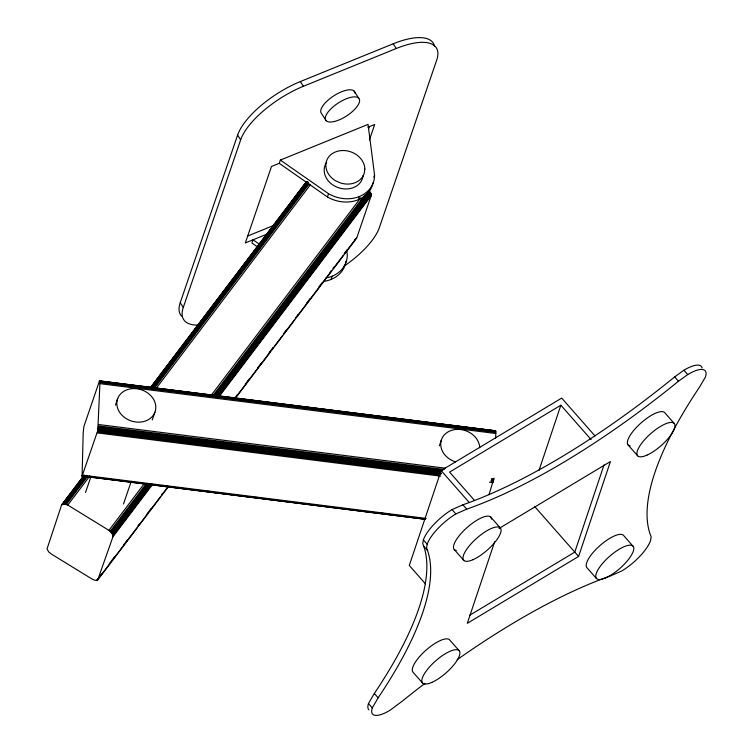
<?xml version="1.0" encoding="UTF-8"?>
<svg xmlns="http://www.w3.org/2000/svg" width="753" height="753" viewBox="0 0 753 753"><rect width="100%" height="100%" fill="white"/><g stroke="black" fill="none" stroke-linecap="round" stroke-linejoin="round"><path stroke-width="1.13" d="M99.923 383.654L99.518 380.858L83.922 426.405L83.207 432.457L82.086 476.103L97.786 430.565L99.923 383.654L495.785 433.502L495.615 438.171M495.785 433.502L495.662 431.064L495.126 430.98M112.959 536.757L112.244 533.529L108.931 530.347L67.789 505.065L63.28 503.832L61.539 505.159L47.015 548.946L48.663 551.855L51.082 553.869L92.224 579.151L94.944 580.299L97.664 580.064L112.959 536.757L152.68 484.301M354.936 239.435L356.677 238.108L371.154 195.808L370.777 193.173L369.017 190.848L213.664 395.984M488.989 494.655L494.024 478.146M702.097 367.906A30.515 9.93 -41.4 0 0 683.922 370.231L674.66 376.895A368.518 119.887 -41.4 0 1 462.907 504.811L452.054 509.593A30.515 9.93 -41.4 0 0 423.374 539.892L422.744 543.647L423.741 546.207L427.553 550.537A369.977 120.358 -41.4 0 1 378.147 697.815L372.293 707.858A30.515 9.93 -41.4 0 0 389.998 710.286L402.318 701.128A369.977 120.358 -41.4 0 1 425.069 683.272M672.947 431.253A369.977 120.358 -41.4 0 1 699.575 387.042L705.429 376.999A30.515 9.93 -41.4 0 0 687.734 374.57L678.472 381.234A368.518 119.887 -41.4 0 1 466.728 509.15L455.866 513.923A30.515 9.93 -41.4 0 0 427.186 544.221L426.556 547.986L427.553 550.537M594.992 435.931L561.691 398.092L441.117 470.55L409.284 565.465L425.549 583.942M494.693 541.661L467.293 623.333L578.596 556.439L610.429 461.533L499.135 528.418M539.026 470.324L560.863 405.208L591.105 439.573M604.028 464.921L574.784 552.109L469.496 615.38M85.522 492.49L90.821 477.007M115.435 405.133L117.703 398.497M181.567 316.128A61.031 23.672 -33 0 1 180.231 302.668L237.6 135.098A61.031 23.672 -33 0 1 300.334 81.569L393.198 43.787A61.031 23.672 -33 0 1 434.613 46.517M198.434 325.108A61.031 23.672 -33 0 1 183.29 307.393L240.668 139.823A61.031 23.672 -33 0 1 303.403 86.284L396.266 48.503A61.031 23.672 -33 0 1 436.712 60.052L379.343 227.622A61.031 23.672 -33 0 1 343.895 266.298M123.492 504.002L131.069 481.892M152.266 419.967L154.92 412.22A19.832 16.387 18.9 0 0 132.067 388.67A19.832 16.387 18.9 0 0 121.948 415.195A19.832 16.387 18.9 0 0 154.92 412.22M267.136 234.07L245.327 242.946L271.504 166.479L279.241 163.335L280.351 160.078L368.057 124.396L374.561 174.978L373.827 177.143M279.241 163.335L327.433 196.957L328.543 193.7A31.428 25.969 18.9 0 0 374.561 174.978M368.584 128.641L369.346 126.429M369.375 140.011L374.683 124.499L367.916 127.248M331.038 279.457L332.148 276.2M358.334 199.733L359.445 196.486M439.366 445.804L441.258 440.27M368.848 709.844A30.515 9.93 -41.4 0 1 368.481 703.528L374.335 693.475A369.977 120.358 -41.4 0 0 423.741 546.207M62 504.425L83.988 475.388M150.666 387.334L306.01 182.207M61.539 505.159L84.232 475.181M150.911 387.136L306.367 181.934M62.781 503.955L84.063 475.858M150.741 387.804L306.791 181.737M63.28 503.832L83.847 476.668M151.231 387.682L307.29 181.614M63.826 503.785L84.402 476.621M151.08 388.567L307.845 181.567M64.429 503.813L85.004 476.649M151.682 388.604L307.732 182.527M65.069 503.917L86.35 475.821M153.028 387.767L308.372 182.64M65.737 504.105L87.019 476M153.697 387.955L308.335 183.76M66.424 504.359L87.706 476.254M154.384 388.209L309.012 184.014M67.789 505.065L89.786 476.028M156.455 387.983L310.387 184.72M108.931 530.347L144.397 483.511M211.075 395.466L360.743 197.823M110.22 531.279L146.402 483.501M213.08 395.457L364.876 195.008M110.813 531.806L146.995 484.028M111.35 532.362L148.237 483.652M214.916 395.607L369.554 191.413M111.83 532.945L148.718 484.235M216.102 395.25L370.034 191.987M112.244 533.529L149.122 484.828M216.516 395.843L370.438 192.58M112.573 534.122L150.167 484.48M217.561 395.494L370.777 193.173M112.828 534.705L151.127 484.132M217.805 396.078L371.022 193.756M112.997 535.27L151.297 484.697M217.975 396.643L371.191 194.321M113.072 535.807L152.087 484.292M218.765 396.247L371.267 194.858M219.358 396.257L371.154 195.808M96.732 580.384L98.869 577.579M100.281 575.706L101.702 573.833M109.505 563.526L114.465 556.966M123.69 544.795L127.238 540.108M137.874 526.055L139.296 524.182M147.099 513.885L151.353 508.266M161.283 495.145L162.704 493.271M235.058 397.735L237.186 394.92M245.694 383.682L249.243 379.004M257.752 367.756L261.3 363.078M269.103 352.771L273.358 347.152M283.288 334.04L286.131 330.294M295.355 318.114L298.188 314.368M306.697 303.13L310.245 298.442M318.754 287.204L322.303 282.526M330.106 272.219L331.527 270.346M332.948 268.473L334.36 266.6M344.29 253.488L347.133 249.742M97.231 580.262L98.652 578.389M100.78 575.584L110.71 562.463M112.131 560.59L124.894 543.732M126.316 541.859L136.952 527.806M138.373 525.933L148.303 512.821M149.725 510.948L160.361 496.895M161.782 495.022L168.164 486.598M236.969 395.739L258.957 366.702M260.378 364.829L270.308 351.707M271.729 349.834L273.151 347.961M274.563 346.088L282.366 335.791M283.787 333.918L294.423 319.865M297.972 315.178L319.959 286.14M321.38 284.267L331.311 271.155M333.438 268.35L343.368 255.229M344.789 253.356L355.425 239.313M97.664 580.064L168.597 486.391M235.275 398.346L356.677 238.108M560.863 405.208L449.569 472.103L474.381 500.293M247.69 236.018L274.845 224.968M99.518 380.858L495.483 430.725M99.396 380.943L495.578 430.848M99.264 381.131L495.662 431.064M99.857 381.536L495.719 431.384M99.904 381.95L495.766 431.798M99.923 382.439L495.785 432.288M98.502 424.513L445.465 468.206M98.417 425.944L444.214 469.496M98.351 426.716L442.98 470.117M98.267 427.506L441.729 470.757M98.163 428.297L441.635 471.547M98.05 429.078L440.354 472.187M491.577 478.635L493.912 478.927M97.928 429.841L441.39 473.091M491.455 479.397L493.789 479.689M97.786 430.565L441.258 473.816M491.323 480.122L493.648 480.414M97.645 431.243L439.95 474.352M491.182 480.8L493.507 481.092M97.504 431.864L439.808 474.964M491.041 481.421L493.366 481.713M97.212 432.881L440.674 476.131M489.582 482.287L493.074 482.729M82.726 475.171L426.198 518.431M81.851 475.444L84.176 475.736M106.305 478.522L108.63 478.814M165.679 485.996L168.013 486.287M201.776 490.542L204.101 490.834M207.593 491.276L209.927 491.568M255.333 497.281L257.658 497.582M291.42 501.827L293.755 502.129M297.247 502.562L299.572 502.853M381.074 513.122L383.409 513.414M386.901 513.857L389.226 514.148M81.917 475.755L424.748 518.949M81.992 475.981L424.617 519.137M82.086 476.103L425.558 519.354M280.351 160.078L328.543 193.7M259.804 244.499L253.064 239.793L251.944 243.05L257.733 247.088M683.922 370.231L687.734 374.57M674.66 376.895L678.472 381.234M674.189 423.44L664.654 412.606A24.416 7.944 -41.4 0 0 638.591 425.21A24.416 7.944 -41.4 0 0 630.176 445.945M628.134 445.004L637.669 455.838M633.019 546.17L623.484 535.336A24.416 7.944 -41.4 0 0 599.755 545.774A24.416 7.944 -41.4 0 0 586.964 567.734L596.498 578.568M534.451 506.289L578.596 556.439M490.758 517.123L500.293 527.957M441.117 470.55L468.997 502.232M462.907 504.811L466.728 509.15M452.054 509.593L455.866 513.923M454.238 549.521L463.773 560.354M423.374 539.892L427.186 544.221M459.123 650.677L449.588 639.852A24.416 7.944 -41.4 0 0 425.859 650.291A24.416 7.944 -41.4 0 0 413.068 672.25L422.602 683.084M374.335 693.475L378.147 697.815M368.481 703.528L372.293 707.858M393.198 43.787L396.266 48.503M354.183 91.179L358.786 98.257M326.124 120.649L321.522 113.571A19.832 7.69 -33 0 1 334.784 95.217A19.832 7.69 -33 0 1 354.992 93.052M300.334 81.569L303.403 86.284M237.6 135.098L240.668 139.823M180.231 302.668L183.29 307.393M346.832 251.238L347.274 254.693A31.428 25.969 18.9 0 1 325.833 277.998M345.947 261.376A31.428 25.969 18.9 0 1 323.621 281.424M373.046 182.781A31.428 25.969 18.9 0 1 327.433 196.957M363.106 175.487A19.832 16.387 18.9 0 1 337.975 187.553A19.832 16.387 18.9 0 1 326.661 162.319M456.28 550.462A24.416 7.944 -41.4 0 1 467.029 527.561A24.416 7.944 -41.4 0 1 491.549 519.165M457.09 659.75A369.977 120.358 -41.4 0 1 611.003 575.706L621.856 570.934A30.515 9.93 -41.4 0 0 650.536 540.635L651.166 536.87L650.178 534.319A369.977 120.358 -41.4 0 1 672.438 432.213M455.546 461.862A19.832 16.387 18.9 0 1 440.929 441.663A19.832 16.387 18.9 0 1 461.485 429.652A19.832 16.387 18.9 0 1 479.699 447.762M364.838 169.067L364.236 173.322A19.832 16.387 18.9 0 1 340.525 182.97L335.791 180.88A19.832 16.387 18.9 0 1 335.377 151.974A19.832 16.387 18.9 0 1 364.838 169.067M334.614 121.431A19.832 7.69 -33 0 0 359.586 100.121A19.832 7.69 -33 0 0 333.155 106.794A19.832 7.69 -33 0 0 334.614 121.431M431.817 682.416A24.416 7.944 -41.4 0 0 459.914 652.729A24.416 7.944 -41.4 0 0 430.848 665.511A24.416 7.944 -41.4 0 0 431.817 682.416M646.883 455.17A24.416 7.944 -41.4 0 0 674.98 425.483A24.416 7.944 -41.4 0 0 645.914 438.265A24.416 7.944 -41.4 0 0 646.883 455.17M472.988 559.686A24.416 7.944 -41.4 0 0 501.084 529.999A24.416 7.944 -41.4 0 0 472.018 542.781A24.416 7.944 -41.4 0 0 472.988 559.686M605.713 577.899A24.416 7.944 -41.4 0 0 633.81 548.212A24.416 7.944 -41.4 0 0 604.753 560.994A24.416 7.944 -41.4 0 0 605.713 577.899"/></g></svg>
